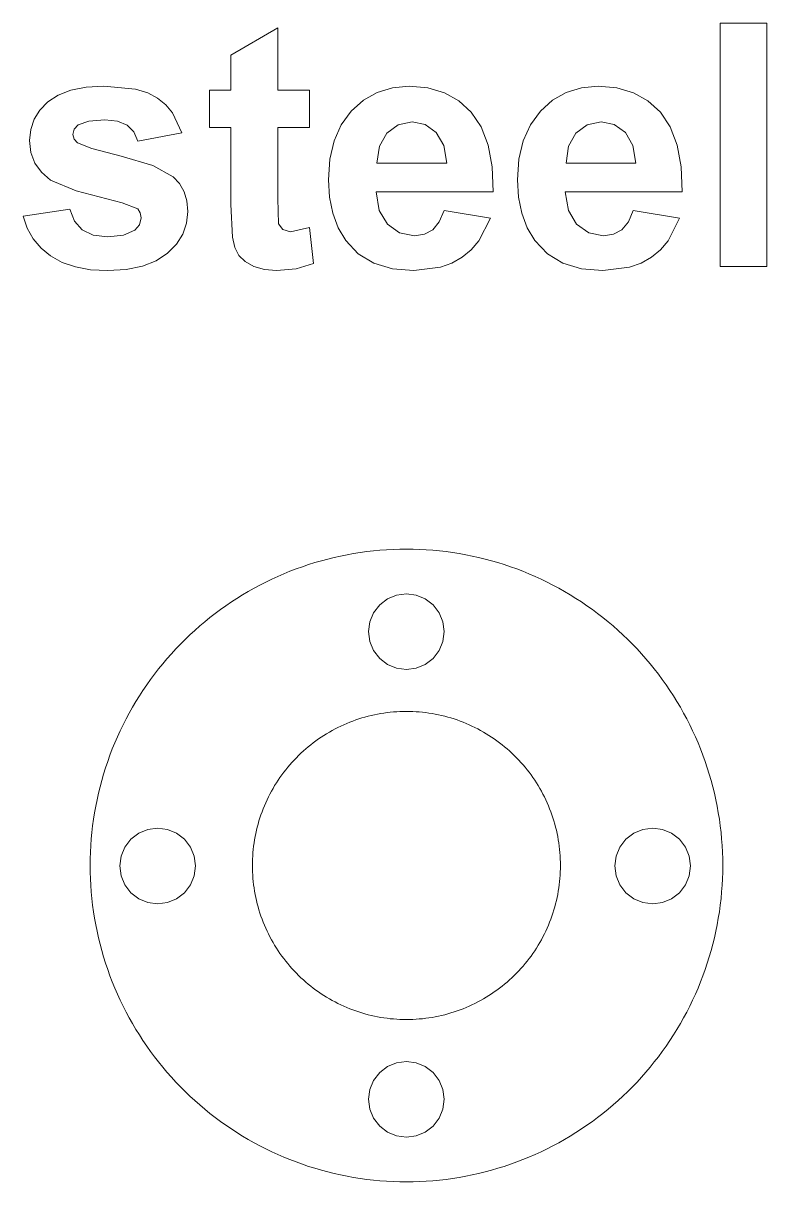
# Model space of a CAD drawing. Header units: millimetres. Extents: x 5 to 3562, y -58 to 420.
# Drawn here: x 2734.4 to 2788.5, y 164.7 to 249 of the extents above; entities that cross this region are included whole.
import ezdxf

# ---------------------------------------------------------------- set-up
doc = ezdxf.new("R2010")
doc.units = ezdxf.units.MM
doc.layers.add('2.5mm mild steel', color=7, linetype='BYLAYER', lineweight=5, true_color=0xffffff)
doc.layers.add('Layer0', color=7, linetype='BYLAYER', lineweight=5, true_color=0xffffff)

msp = doc.modelspace()

# ---------------------------------------------------------------- linework, layer by layer
at = {"layer": '2.5mm mild steel'}
for p, q in [((2749.499, 246.634), (2752.903, 248.614)), ((2752.903, 248.614), (2752.903, 244.087)), ((2785.076, 231.266), (2785.076, 248.964)), ((2785.076, 248.964), (2788.469, 248.964)), ((2788.469, 248.964), (2788.469, 231.266)), ((2749.499, 244.087), (2749.499, 246.634)), ((2737.861, 244.093), (2738.972, 244.305)), ((2738.972, 244.305), (2740.264, 244.376)), ((2740.264, 244.376), (2742.557, 244.162)), ((2761.246, 244.263), (2762.465, 244.376)), ((2762.465, 244.376), (2763.82, 244.258)), ((2774.997, 244.263), (2776.215, 244.376)), ((2776.215, 244.376), (2777.57, 244.258)), ((2736.183, 243.241), (2736.932, 243.738)), ((2736.932, 243.738), (2737.861, 244.093)), ((2742.557, 244.162), (2743.451, 243.894)), ((2743.451, 243.894), (2744.175, 243.519)), ((2744.175, 243.519), (2744.765, 243.039)), ((2747.942, 241.382), (2747.942, 244.087)), ((2747.942, 244.087), (2749.499, 244.087)), ((2752.903, 244.087), (2755.221, 244.087)), ((2755.221, 244.087), (2755.221, 241.382)), ((2759.14, 243.361), (2760.138, 243.925)), ((2760.138, 243.925), (2761.246, 244.263)), ((2763.82, 244.258), (2765.024, 243.904)), ((2765.024, 243.904), (2766.077, 243.314)), ((2772.89, 243.361), (2773.888, 243.925)), ((2773.888, 243.925), (2774.997, 244.263)), ((2777.57, 244.258), (2778.775, 243.904)), ((2778.775, 243.904), (2779.828, 243.314)), ((2735.196, 241.974), (2735.607, 242.641)), ((2735.607, 242.641), (2736.183, 243.241)), ((2744.765, 243.039), (2745.256, 242.457)), ((2758.252, 242.571), (2759.14, 243.361)), ((2766.077, 243.314), (2766.98, 242.487)), ((2772.002, 242.571), (2772.89, 243.361)), ((2779.828, 243.314), (2780.73, 242.487)), ((2734.949, 241.24), (2735.196, 241.974)), ((2739.174, 241.844), (2738.404, 241.563)), ((2740.324, 241.938), (2739.174, 241.844)), ((2741.264, 241.838), (2740.324, 241.938)), ((2741.96, 241.539), (2741.264, 241.838)), ((2745.256, 242.457), (2745.938, 240.984)), ((2757.523, 241.583), (2758.252, 242.571)), ((2762.67, 241.781), (2761.656, 241.578)), ((2763.63, 241.589), (2762.67, 241.781)), ((2766.98, 242.487), (2767.699, 241.417)), ((2771.273, 241.583), (2772.002, 242.571)), ((2776.421, 241.781), (2775.406, 241.578)), ((2777.38, 241.589), (2776.421, 241.781)), ((2780.73, 242.487), (2781.449, 241.417)), ((2734.867, 240.441), (2734.949, 241.24)), ((2738.115, 241.259), (2738.018, 240.875)), ((2738.404, 241.563), (2738.115, 241.259)), ((2742.441, 241.053), (2741.96, 241.539)), ((2742.738, 240.392), (2742.441, 241.053)), ((2745.938, 240.984), (2742.738, 240.392)), ((2749.499, 241.382), (2747.942, 241.382)), ((2749.499, 235.793), (2749.499, 241.382)), ((2755.221, 241.382), (2752.903, 241.382)), ((2752.903, 241.382), (2752.903, 236.215)), ((2757.002, 240.421), (2757.523, 241.583)), ((2760.835, 240.972), (2760.295, 240.018)), ((2761.656, 241.578), (2760.835, 240.972)), ((2764.433, 241.014), (2763.63, 241.589)), ((2764.985, 240.071), (2764.433, 241.014)), ((2767.699, 241.417), (2768.202, 240.095)), ((2770.753, 240.421), (2771.273, 241.583)), ((2774.586, 240.972), (2774.045, 240.018)), ((2775.406, 241.578), (2774.586, 240.972)), ((2778.183, 241.014), (2777.38, 241.589)), ((2778.735, 240.071), (2778.183, 241.014)), ((2781.449, 241.417), (2781.953, 240.095)), ((2734.962, 239.568), (2734.867, 240.441)), ((2738.018, 240.875), (2738.103, 240.54)), ((2738.103, 240.54), (2738.356, 240.26)), ((2738.356, 240.26), (2739.378, 239.852)), ((2756.69, 239.087), (2757.002, 240.421)), ((2765.193, 238.775), (2764.985, 240.071)), ((2768.202, 240.095), (2768.49, 238.522)), ((2770.44, 239.087), (2770.753, 240.421)), ((2778.944, 238.775), (2778.735, 240.071)), ((2781.953, 240.095), (2782.24, 238.522)), ((2735.247, 238.796), (2734.962, 239.568)), ((2739.378, 239.852), (2741.525, 239.306)), ((2741.525, 239.306), (2743.826, 238.621)), ((2760.295, 240.018), (2760.123, 238.775)), ((2774.045, 240.018), (2773.873, 238.775)), ((2735.723, 238.125), (2735.247, 238.796)), ((2743.826, 238.621), (2745.31, 237.797)), ((2756.586, 237.579), (2756.69, 239.087)), ((2760.123, 238.775), (2765.193, 238.775)), ((2768.49, 238.522), (2768.561, 236.698)), ((2770.336, 237.579), (2770.44, 239.087)), ((2773.873, 238.775), (2778.944, 238.775)), ((2782.24, 238.522), (2782.312, 236.698)), ((2736.388, 237.555), (2735.723, 238.125)), ((2738.238, 236.768), (2736.388, 237.555)), ((2745.31, 237.797), (2745.775, 237.3)), ((2756.665, 236.303), (2756.586, 237.579)), ((2770.415, 236.303), (2770.336, 237.579)), ((2741.592, 235.901), (2738.238, 236.768)), ((2745.775, 237.3), (2746.107, 236.713)), ((2746.107, 236.713), (2746.306, 236.038)), ((2742.726, 235.455), (2741.592, 235.901)), ((2746.306, 236.038), (2746.372, 235.274)), ((2752.903, 236.215), (2752.97, 234.386)), ((2756.902, 235.141), (2756.665, 236.303)), ((2768.561, 236.698), (2760.062, 236.698)), ((2760.062, 236.698), (2760.286, 235.357)), ((2770.653, 235.141), (2770.415, 236.303)), ((2782.312, 236.698), (2773.813, 236.698)), ((2773.813, 236.698), (2774.036, 235.357)), ((2734.396, 234.924), (2737.801, 235.443)), ((2737.801, 235.443), (2738.13, 234.572)), ((2742.907, 235.168), (2742.726, 235.455)), ((2742.968, 234.815), (2742.907, 235.168)), ((2746.372, 235.274), (2746.28, 234.423)), ((2749.608, 233.402), (2749.499, 235.793)), ((2757.299, 234.094), (2756.902, 235.141)), ((2760.286, 235.357), (2760.883, 234.35)), ((2764.656, 234.513), (2765, 235.346)), ((2765, 235.346), (2768.38, 234.779)), ((2771.049, 234.094), (2770.653, 235.141)), ((2774.036, 235.357), (2774.634, 234.35)), ((2778.406, 234.513), (2778.751, 235.346)), ((2778.751, 235.346), (2782.131, 234.779)), ((2734.698, 234.06), (2734.396, 234.924)), ((2738.13, 234.572), (2738.682, 233.94)), ((2742.521, 233.909), (2742.856, 234.305)), ((2742.856, 234.305), (2742.968, 234.815)), ((2746.28, 234.423), (2746.004, 233.635)), ((2752.97, 234.386), (2753.272, 233.958)), ((2760.883, 234.35), (2761.765, 233.721)), ((2764.179, 233.946), (2764.656, 234.513)), ((2768.38, 234.779), (2767.54, 233.141)), ((2774.634, 234.35), (2775.515, 233.721)), ((2777.93, 233.946), (2778.406, 234.513)), ((2782.131, 234.779), (2781.29, 233.141)), ((2735.131, 233.291), (2734.698, 234.06)), ((2738.682, 233.94), (2739.479, 233.555)), ((2739.479, 233.555), (2740.541, 233.427)), ((2740.541, 233.427), (2741.694, 233.547)), ((2741.694, 233.547), (2742.521, 233.909)), ((2746.004, 233.635), (2745.544, 232.908)), ((2749.793, 232.655), (2749.608, 233.402)), ((2753.272, 233.958), (2753.845, 233.789)), ((2753.845, 233.789), (2755.209, 234.115)), ((2755.209, 234.115), (2755.499, 231.483)), ((2757.853, 233.161), (2757.299, 234.094)), ((2761.765, 233.721), (2762.839, 233.511)), ((2762.839, 233.511), (2763.572, 233.62)), ((2763.572, 233.62), (2764.179, 233.946)), ((2771.604, 233.161), (2771.049, 234.094)), ((2775.515, 233.721), (2776.59, 233.511)), ((2776.59, 233.511), (2777.323, 233.62)), ((2777.323, 233.62), (2777.93, 233.946)), ((2735.697, 232.617), (2735.131, 233.291)), ((2736.394, 232.038), (2735.697, 232.617)), ((2745.544, 232.908), (2744.899, 232.243)), ((2750.085, 232.08), (2749.793, 232.655)), ((2758.765, 232.205), (2757.853, 233.161)), ((2766.978, 232.489), (2766.322, 231.948)), ((2767.54, 233.141), (2766.978, 232.489)), ((2772.515, 232.205), (2771.604, 233.161)), ((2780.728, 232.489), (2780.072, 231.948)), ((2781.29, 233.141), (2780.728, 232.489)), ((2737.226, 231.573), (2736.394, 232.038)), ((2744.075, 231.689), (2743.073, 231.293)), ((2744.899, 232.243), (2744.075, 231.689)), ((2750.527, 231.637), (2750.085, 232.08)), ((2759.893, 231.522), (2758.765, 232.205)), ((2766.322, 231.948), (2765.575, 231.523)), ((2773.644, 231.522), (2772.515, 232.205)), ((2780.072, 231.948), (2779.325, 231.523)), ((2738.195, 231.241), (2737.226, 231.573)), ((2739.3, 231.042), (2738.195, 231.241)), ((2740.541, 230.976), (2739.3, 231.042)), ((2741.896, 231.055), (2740.541, 230.976)), ((2743.073, 231.293), (2741.896, 231.055)), ((2751.165, 231.284), (2750.527, 231.637)), ((2751.947, 231.053), (2751.165, 231.284)), ((2752.819, 230.976), (2751.947, 231.053)), ((2754.237, 231.103), (2752.819, 230.976)), ((2755.499, 231.483), (2754.237, 231.103)), ((2761.239, 231.112), (2759.893, 231.522)), ((2762.803, 230.976), (2761.239, 231.112)), ((2764.739, 231.219), (2762.803, 230.976)), ((2765.575, 231.523), (2764.739, 231.219)), ((2774.99, 231.112), (2773.644, 231.522)), ((2776.553, 230.976), (2774.99, 231.112)), ((2778.489, 231.219), (2776.553, 230.976)), ((2779.325, 231.523), (2778.489, 231.219)), ((2788.469, 231.266), (2785.076, 231.266))]:
    msp.add_line(p, q, dxfattribs=at)
at = {"layer": 'Layer0'}
for p, q in [((2759.858, 210.603), (2759.38, 210.548)), ((2760.338, 210.648), (2759.858, 210.603)), ((2760.818, 210.684), (2760.338, 210.648)), ((2761.299, 210.709), (2760.818, 210.684)), ((2761.781, 210.724), (2761.299, 210.709)), ((2762.263, 210.729), (2761.781, 210.724)), ((2762.744, 210.724), (2762.263, 210.729)), ((2763.226, 210.709), (2762.744, 210.724)), ((2763.707, 210.684), (2763.226, 210.709)), ((2764.187, 210.648), (2763.707, 210.684)), ((2764.667, 210.603), (2764.187, 210.648)), ((2765.145, 210.548), (2764.667, 210.603)), ((2755.615, 209.747), (2755.155, 209.603)), ((2756.077, 209.882), (2755.615, 209.747)), ((2756.543, 210.007), (2756.077, 209.882)), ((2757.01, 210.121), (2756.543, 210.007)), ((2757.481, 210.226), (2757.01, 210.121)), ((2757.953, 210.322), (2757.481, 210.226)), ((2758.427, 210.407), (2757.953, 210.322)), ((2758.903, 210.482), (2758.427, 210.407)), ((2759.38, 210.548), (2758.903, 210.482)), ((2765.622, 210.482), (2765.145, 210.548)), ((2766.098, 210.407), (2765.622, 210.482)), ((2766.572, 210.322), (2766.098, 210.407)), ((2767.045, 210.226), (2766.572, 210.322)), ((2767.515, 210.121), (2767.045, 210.226)), ((2767.982, 210.007), (2767.515, 210.121)), ((2768.448, 209.882), (2767.982, 210.007)), ((2768.91, 209.747), (2768.448, 209.882)), ((2769.37, 209.603), (2768.91, 209.747)), ((2753.35, 208.932), (2752.908, 208.741)), ((2753.796, 209.114), (2753.35, 208.932)), ((2754.245, 209.287), (2753.796, 209.114)), ((2754.699, 209.45), (2754.245, 209.287)), ((2755.155, 209.603), (2754.699, 209.45)), ((2769.827, 209.45), (2769.37, 209.603)), ((2770.28, 209.287), (2769.827, 209.45)), ((2770.729, 209.114), (2770.28, 209.287)), ((2771.175, 208.932), (2770.729, 209.114)), ((2771.618, 208.741), (2771.175, 208.932)), ((2751.607, 208.112), (2751.182, 207.884)), ((2752.036, 208.33), (2751.607, 208.112)), ((2752.47, 208.54), (2752.036, 208.33)), ((2752.908, 208.741), (2752.47, 208.54)), ((2772.055, 208.54), (2771.618, 208.741)), ((2772.489, 208.33), (2772.055, 208.54)), ((2772.918, 208.112), (2772.489, 208.33)), ((2773.343, 207.884), (2772.918, 208.112)), ((2750.348, 207.402), (2749.939, 207.149)), ((2750.763, 207.648), (2750.348, 207.402)), ((2751.182, 207.884), (2750.763, 207.648)), ((2761.551, 207.385), (2760.888, 207.111)), ((2762.263, 207.479), (2761.551, 207.385)), ((2762.974, 207.385), (2762.263, 207.479)), ((2763.638, 207.111), (2762.974, 207.385)), ((2773.763, 207.648), (2773.343, 207.884)), ((2774.177, 207.402), (2773.763, 207.648)), ((2774.587, 207.149), (2774.177, 207.402)), ((2749.136, 206.616), (2748.744, 206.336)), ((2749.535, 206.886), (2749.136, 206.616)), ((2749.939, 207.149), (2749.535, 206.886)), ((2760.318, 206.674), (2759.881, 206.104)), ((2760.888, 207.111), (2760.318, 206.674)), ((2764.207, 206.674), (2763.638, 207.111)), ((2764.644, 206.104), (2764.207, 206.674)), ((2774.991, 206.886), (2774.587, 207.149)), ((2775.389, 206.616), (2774.991, 206.886)), ((2775.782, 206.336), (2775.389, 206.616)), ((2747.976, 205.754), (2747.602, 205.451)), ((2748.357, 206.049), (2747.976, 205.754)), ((2748.744, 206.336), (2748.357, 206.049)), ((2759.881, 206.104), (2759.606, 205.441)), ((2764.919, 205.441), (2764.644, 206.104)), ((2776.168, 206.049), (2775.782, 206.336)), ((2776.549, 205.754), (2776.168, 206.049)), ((2776.923, 205.451), (2776.549, 205.754)), ((2746.873, 204.821), (2746.518, 204.495)), ((2747.234, 205.14), (2746.873, 204.821)), ((2747.602, 205.451), (2747.234, 205.14)), ((2759.606, 205.441), (2759.513, 204.729)), ((2759.513, 204.729), (2759.606, 204.017)), ((2765.013, 204.729), (2764.919, 205.441)), ((2764.919, 204.017), (2765.013, 204.729)), ((2777.291, 205.14), (2776.923, 205.451)), ((2777.653, 204.821), (2777.291, 205.14)), ((2778.007, 204.495), (2777.653, 204.821)), ((2746.17, 204.162), (2745.83, 203.821)), ((2746.518, 204.495), (2746.17, 204.162)), ((2759.606, 204.017), (2759.881, 203.354)), ((2764.644, 203.354), (2764.919, 204.017)), ((2778.355, 204.162), (2778.007, 204.495)), ((2778.695, 203.821), (2778.355, 204.162)), ((2745.17, 203.119), (2744.852, 202.758)), ((2745.496, 203.474), (2745.17, 203.119)), ((2745.83, 203.821), (2745.496, 203.474)), ((2759.881, 203.354), (2760.318, 202.785)), ((2764.207, 202.785), (2764.644, 203.354)), ((2779.029, 203.474), (2778.695, 203.821)), ((2779.355, 203.119), (2779.029, 203.474)), ((2779.673, 202.758), (2779.355, 203.119)), ((2744.541, 202.39), (2744.238, 202.015)), ((2744.852, 202.758), (2744.541, 202.39)), ((2760.318, 202.785), (2760.888, 202.348)), ((2760.888, 202.348), (2761.551, 202.073)), ((2762.974, 202.073), (2763.638, 202.348)), ((2763.638, 202.348), (2764.207, 202.785)), ((2779.984, 202.39), (2779.673, 202.758)), ((2780.288, 202.015), (2779.984, 202.39)), ((2743.942, 201.635), (2743.655, 201.248)), ((2744.238, 202.015), (2743.942, 201.635)), ((2761.551, 202.073), (2762.263, 201.979)), ((2762.263, 201.979), (2762.974, 202.073)), ((2780.583, 201.635), (2780.288, 202.015)), ((2780.87, 201.248), (2780.583, 201.635)), ((2743.376, 200.856), (2743.105, 200.457)), ((2743.655, 201.248), (2743.376, 200.856)), ((2781.149, 200.856), (2780.87, 201.248)), ((2781.42, 200.457), (2781.149, 200.856)), ((2742.589, 199.644), (2742.344, 199.229)), ((2742.843, 200.053), (2742.589, 199.644)), ((2743.105, 200.457), (2742.843, 200.053)), ((2781.682, 200.053), (2781.42, 200.457)), ((2781.936, 199.644), (2781.682, 200.053)), ((2782.181, 199.229), (2781.936, 199.644)), ((2742.108, 198.809), (2741.88, 198.385)), ((2742.344, 199.229), (2742.108, 198.809)), ((2760.626, 198.809), (2760.395, 198.772)), ((2760.859, 198.841), (2760.626, 198.809)), ((2761.092, 198.868), (2760.859, 198.841)), ((2761.325, 198.89), (2761.092, 198.868)), ((2761.559, 198.907), (2761.325, 198.89)), ((2761.794, 198.919), (2761.559, 198.907)), ((2762.028, 198.927), (2761.794, 198.919)), ((2762.263, 198.929), (2762.028, 198.927)), ((2762.497, 198.927), (2762.263, 198.929)), ((2762.732, 198.919), (2762.497, 198.927)), ((2762.966, 198.907), (2762.732, 198.919)), ((2763.2, 198.89), (2762.966, 198.907)), ((2763.433, 198.868), (2763.2, 198.89)), ((2763.666, 198.841), (2763.433, 198.868)), ((2763.899, 198.809), (2763.666, 198.841)), ((2764.13, 198.772), (2763.899, 198.809)), ((2782.418, 198.809), (2782.181, 199.229)), ((2782.645, 198.385), (2782.418, 198.809)), ((2741.661, 197.956), (2741.452, 197.522)), ((2741.88, 198.385), (2741.661, 197.956)), ((2757.707, 197.961), (2757.494, 197.863)), ((2757.922, 198.054), (2757.707, 197.961)), ((2758.14, 198.143), (2757.922, 198.054)), ((2758.359, 198.227), (2758.14, 198.143)), ((2758.579, 198.306), (2758.359, 198.227)), ((2758.802, 198.381), (2758.579, 198.306)), ((2759.025, 198.451), (2758.802, 198.381)), ((2759.251, 198.517), (2759.025, 198.451)), ((2759.477, 198.577), (2759.251, 198.517)), ((2759.705, 198.633), (2759.477, 198.577)), ((2759.934, 198.684), (2759.705, 198.633)), ((2760.164, 198.731), (2759.934, 198.684)), ((2760.395, 198.772), (2760.164, 198.731)), ((2764.361, 198.731), (2764.13, 198.772)), ((2764.591, 198.684), (2764.361, 198.731)), ((2764.82, 198.633), (2764.591, 198.684)), ((2765.048, 198.577), (2764.82, 198.633)), ((2765.274, 198.517), (2765.048, 198.577)), ((2765.5, 198.451), (2765.274, 198.517)), ((2765.724, 198.381), (2765.5, 198.451)), ((2765.946, 198.306), (2765.724, 198.381)), ((2766.167, 198.227), (2765.946, 198.306)), ((2766.386, 198.143), (2766.167, 198.227)), ((2766.603, 198.054), (2766.386, 198.143)), ((2766.818, 197.961), (2766.603, 198.054)), ((2767.031, 197.863), (2766.818, 197.961)), ((2782.864, 197.956), (2782.645, 198.385)), ((2783.074, 197.522), (2782.864, 197.956)), ((2741.452, 197.522), (2741.251, 197.084)), ((2756.261, 197.186), (2756.065, 197.058)), ((2756.461, 197.309), (2756.261, 197.186)), ((2756.663, 197.429), (2756.461, 197.309)), ((2756.867, 197.544), (2756.663, 197.429)), ((2757.074, 197.655), (2756.867, 197.544)), ((2757.283, 197.761), (2757.074, 197.655)), ((2757.494, 197.863), (2757.283, 197.761)), ((2767.242, 197.761), (2767.031, 197.863)), ((2767.451, 197.655), (2767.242, 197.761)), ((2767.658, 197.544), (2767.451, 197.655)), ((2767.863, 197.429), (2767.658, 197.544)), ((2768.064, 197.309), (2767.863, 197.429)), ((2768.264, 197.186), (2768.064, 197.309)), ((2768.461, 197.058), (2768.264, 197.186)), ((2783.274, 197.084), (2783.074, 197.522)), ((2741.06, 196.642), (2740.878, 196.196)), ((2741.251, 197.084), (2741.06, 196.642)), ((2755.123, 196.359), (2754.944, 196.207)), ((2755.306, 196.506), (2755.123, 196.359)), ((2755.491, 196.65), (2755.306, 196.506)), ((2755.679, 196.79), (2755.491, 196.65)), ((2755.871, 196.926), (2755.679, 196.79)), ((2756.065, 197.058), (2755.871, 196.926)), ((2768.655, 196.926), (2768.461, 197.058)), ((2768.846, 196.79), (2768.655, 196.926)), ((2769.034, 196.65), (2768.846, 196.79)), ((2769.219, 196.506), (2769.034, 196.65)), ((2769.402, 196.359), (2769.219, 196.506)), ((2769.581, 196.207), (2769.402, 196.359)), ((2783.465, 196.642), (2783.274, 197.084)), ((2783.647, 196.196), (2783.465, 196.642)), ((2740.705, 195.746), (2740.542, 195.293)), ((2740.878, 196.196), (2740.705, 195.746)), ((2754.26, 195.565), (2754.098, 195.396)), ((2754.426, 195.731), (2754.26, 195.565)), ((2754.596, 195.894), (2754.426, 195.731)), ((2754.768, 196.052), (2754.596, 195.894)), ((2754.944, 196.207), (2754.768, 196.052)), ((2769.757, 196.052), (2769.581, 196.207)), ((2769.929, 195.894), (2769.757, 196.052)), ((2770.099, 195.731), (2769.929, 195.894)), ((2770.265, 195.565), (2770.099, 195.731)), ((2770.427, 195.396), (2770.265, 195.565)), ((2783.82, 195.746), (2783.647, 196.196)), ((2783.983, 195.293), (2783.82, 195.746)), ((2740.388, 194.836), (2740.244, 194.377)), ((2740.542, 195.293), (2740.388, 194.836)), ((2753.485, 194.686), (2753.341, 194.501)), ((2753.633, 194.868), (2753.485, 194.686)), ((2753.784, 195.047), (2753.633, 194.868)), ((2753.939, 195.223), (2753.784, 195.047)), ((2754.098, 195.396), (2753.939, 195.223)), ((2770.586, 195.223), (2770.427, 195.396)), ((2770.741, 195.047), (2770.586, 195.223)), ((2770.892, 194.868), (2770.741, 195.047)), ((2771.04, 194.686), (2770.892, 194.868)), ((2771.184, 194.501), (2771.04, 194.686)), ((2784.137, 194.836), (2783.983, 195.293)), ((2784.281, 194.377), (2784.137, 194.836)), ((2740.11, 193.914), (2739.985, 193.449)), ((2740.244, 194.377), (2740.11, 193.914)), ((2752.934, 193.927), (2752.806, 193.73)), ((2753.066, 194.121), (2752.934, 193.927)), ((2753.202, 194.312), (2753.066, 194.121)), ((2753.341, 194.501), (2753.202, 194.312)), ((2771.324, 194.312), (2771.184, 194.501)), ((2771.459, 194.121), (2771.324, 194.312)), ((2771.591, 193.927), (2771.459, 194.121)), ((2771.719, 193.73), (2771.591, 193.927)), ((2784.415, 193.914), (2784.281, 194.377)), ((2784.54, 193.449), (2784.415, 193.914)), ((2739.87, 192.981), (2739.765, 192.511)), ((2739.985, 193.449), (2739.87, 192.981)), ((2752.337, 192.918), (2752.231, 192.709)), ((2752.448, 193.125), (2752.337, 192.918)), ((2752.563, 193.329), (2752.448, 193.125)), ((2752.682, 193.531), (2752.563, 193.329)), ((2752.806, 193.73), (2752.682, 193.531)), ((2771.843, 193.531), (2771.719, 193.73)), ((2771.962, 193.329), (2771.843, 193.531)), ((2772.077, 193.125), (2771.962, 193.329)), ((2772.188, 192.918), (2772.077, 193.125)), ((2772.295, 192.709), (2772.188, 192.918)), ((2784.655, 192.981), (2784.54, 193.449)), ((2784.76, 192.511), (2784.655, 192.981)), ((2739.765, 192.511), (2739.67, 192.039)), ((2751.938, 192.069), (2751.849, 191.852)), ((2752.031, 192.285), (2751.938, 192.069)), ((2752.129, 192.498), (2752.031, 192.285)), ((2752.231, 192.709), (2752.129, 192.498)), ((2772.397, 192.498), (2772.295, 192.709)), ((2772.494, 192.285), (2772.397, 192.498)), ((2772.587, 192.069), (2772.494, 192.285)), ((2772.676, 191.852), (2772.587, 192.069)), ((2784.855, 192.039), (2784.76, 192.511)), ((2739.585, 191.565), (2739.509, 191.089)), ((2739.67, 192.039), (2739.585, 191.565)), ((2751.686, 191.412), (2751.611, 191.19)), ((2751.765, 191.633), (2751.686, 191.412)), ((2751.849, 191.852), (2751.765, 191.633)), ((2772.76, 191.633), (2772.676, 191.852)), ((2772.84, 191.412), (2772.76, 191.633)), ((2772.914, 191.19), (2772.84, 191.412)), ((2784.94, 191.565), (2784.855, 192.039)), ((2785.016, 191.089), (2784.94, 191.565)), ((2739.444, 190.612), (2739.389, 190.133)), ((2739.509, 191.089), (2739.444, 190.612)), ((2744.172, 190.445), (2743.461, 190.352)), ((2744.884, 190.352), (2744.172, 190.445)), ((2751.414, 190.514), (2751.358, 190.287)), ((2751.475, 190.741), (2751.414, 190.514)), ((2751.541, 190.966), (2751.475, 190.741)), ((2751.611, 191.19), (2751.541, 190.966)), ((2772.985, 190.966), (2772.914, 191.19)), ((2773.05, 190.741), (2772.985, 190.966)), ((2773.111, 190.514), (2773.05, 190.741)), ((2773.167, 190.287), (2773.111, 190.514)), ((2780.172, 190.445), (2779.461, 190.352)), ((2780.884, 190.352), (2780.172, 190.445)), ((2785.081, 190.612), (2785.016, 191.089)), ((2785.137, 190.133), (2785.081, 190.612)), ((2739.343, 189.654), (2739.308, 189.173)), ((2739.389, 190.133), (2739.343, 189.654)), ((2742.228, 189.64), (2741.791, 189.07)), ((2742.797, 190.077), (2742.228, 189.64)), ((2743.461, 190.352), (2742.797, 190.077)), ((2745.547, 190.077), (2744.884, 190.352)), ((2746.117, 189.64), (2745.547, 190.077)), ((2746.554, 189.07), (2746.117, 189.64)), ((2751.219, 189.597), (2751.183, 189.365)), ((2751.261, 189.828), (2751.219, 189.597)), ((2751.307, 190.058), (2751.261, 189.828)), ((2751.358, 190.287), (2751.307, 190.058)), ((2773.218, 190.058), (2773.167, 190.287)), ((2773.264, 189.828), (2773.218, 190.058)), ((2773.306, 189.597), (2773.264, 189.828)), ((2773.342, 189.365), (2773.306, 189.597)), ((2778.228, 189.64), (2777.791, 189.07)), ((2778.797, 190.077), (2778.228, 189.64)), ((2779.461, 190.352), (2778.797, 190.077)), ((2781.547, 190.077), (2780.884, 190.352)), ((2782.117, 189.64), (2781.547, 190.077)), ((2782.554, 189.07), (2782.117, 189.64)), ((2785.182, 189.654), (2785.137, 190.133)), ((2785.217, 189.173), (2785.182, 189.654)), ((2739.283, 188.692), (2739.268, 188.211)), ((2739.308, 189.173), (2739.283, 188.692)), ((2741.791, 189.07), (2741.516, 188.407)), ((2746.829, 188.407), (2746.554, 189.07)), ((2751.124, 188.9), (2751.102, 188.666)), ((2751.151, 189.133), (2751.124, 188.9)), ((2751.183, 189.365), (2751.151, 189.133)), ((2773.374, 189.133), (2773.342, 189.365)), ((2773.401, 188.9), (2773.374, 189.133)), ((2773.423, 188.666), (2773.401, 188.9)), ((2777.791, 189.07), (2777.516, 188.407)), ((2782.829, 188.407), (2782.554, 189.07)), ((2785.242, 188.692), (2785.217, 189.173)), ((2785.258, 188.211), (2785.242, 188.692)), ((2739.268, 188.211), (2739.263, 187.729)), ((2741.516, 188.407), (2741.422, 187.695)), ((2746.922, 187.695), (2746.829, 188.407)), ((2751.065, 187.964), (2751.063, 187.729)), ((2751.072, 188.198), (2751.065, 187.964)), ((2751.085, 188.432), (2751.072, 188.198)), ((2751.102, 188.666), (2751.085, 188.432)), ((2773.44, 188.432), (2773.423, 188.666)), ((2773.453, 188.198), (2773.44, 188.432)), ((2773.46, 187.964), (2773.453, 188.198)), ((2773.463, 187.729), (2773.46, 187.964)), ((2777.516, 188.407), (2777.422, 187.695)), ((2782.922, 187.695), (2782.829, 188.407)), ((2785.263, 187.729), (2785.258, 188.211)), ((2739.263, 187.729), (2739.268, 187.247)), ((2739.268, 187.247), (2739.283, 186.766)), ((2741.422, 187.695), (2741.516, 186.984)), ((2746.829, 186.984), (2746.922, 187.695)), ((2751.063, 187.729), (2751.065, 187.495)), ((2751.065, 187.495), (2751.072, 187.26)), ((2751.072, 187.26), (2751.085, 187.026)), ((2751.085, 187.026), (2751.102, 186.792)), ((2773.423, 186.792), (2773.44, 187.026)), ((2773.44, 187.026), (2773.453, 187.26)), ((2773.453, 187.26), (2773.46, 187.495)), ((2773.46, 187.495), (2773.463, 187.729)), ((2777.422, 187.695), (2777.516, 186.984)), ((2782.829, 186.984), (2782.922, 187.695)), ((2785.242, 186.766), (2785.258, 187.247)), ((2785.258, 187.247), (2785.263, 187.729)), ((2739.283, 186.766), (2739.308, 186.285)), ((2739.308, 186.285), (2739.343, 185.805)), ((2741.516, 186.984), (2741.791, 186.32)), ((2741.791, 186.32), (2742.228, 185.751)), ((2746.117, 185.751), (2746.554, 186.32)), ((2746.554, 186.32), (2746.829, 186.984)), ((2751.102, 186.792), (2751.124, 186.558)), ((2751.124, 186.558), (2751.151, 186.325)), ((2751.151, 186.325), (2751.183, 186.093)), ((2773.342, 186.093), (2773.374, 186.325)), ((2773.374, 186.325), (2773.401, 186.558)), ((2773.401, 186.558), (2773.423, 186.792)), ((2777.516, 186.984), (2777.791, 186.32)), ((2777.791, 186.32), (2778.228, 185.751)), ((2782.117, 185.751), (2782.554, 186.32)), ((2782.554, 186.32), (2782.829, 186.984)), ((2785.182, 185.805), (2785.217, 186.285)), ((2785.217, 186.285), (2785.242, 186.766)), ((2739.343, 185.805), (2739.389, 185.325)), ((2739.389, 185.325), (2739.444, 184.846)), ((2742.228, 185.751), (2742.797, 185.314)), ((2745.547, 185.314), (2746.117, 185.751)), ((2751.183, 186.093), (2751.219, 185.861)), ((2751.219, 185.861), (2751.261, 185.63)), ((2751.261, 185.63), (2751.307, 185.4)), ((2751.307, 185.4), (2751.358, 185.172)), ((2773.167, 185.172), (2773.218, 185.4)), ((2773.218, 185.4), (2773.264, 185.63)), ((2773.264, 185.63), (2773.306, 185.861)), ((2773.306, 185.861), (2773.342, 186.093)), ((2778.228, 185.751), (2778.797, 185.314)), ((2781.547, 185.314), (2782.117, 185.751)), ((2785.081, 184.846), (2785.137, 185.325)), ((2785.137, 185.325), (2785.182, 185.805)), ((2739.444, 184.846), (2739.509, 184.369)), ((2742.797, 185.314), (2743.461, 185.039)), ((2743.461, 185.039), (2744.172, 184.945)), ((2744.172, 184.945), (2744.884, 185.039)), ((2744.884, 185.039), (2745.547, 185.314)), ((2751.358, 185.172), (2751.414, 184.944)), ((2751.414, 184.944), (2751.475, 184.717)), ((2751.475, 184.717), (2751.541, 184.492)), ((2751.541, 184.492), (2751.611, 184.268)), ((2772.914, 184.268), (2772.985, 184.492)), ((2772.985, 184.492), (2773.05, 184.717)), ((2773.05, 184.717), (2773.111, 184.944)), ((2773.111, 184.944), (2773.167, 185.172)), ((2778.797, 185.314), (2779.461, 185.039)), ((2779.461, 185.039), (2780.172, 184.945)), ((2780.172, 184.945), (2780.884, 185.039)), ((2780.884, 185.039), (2781.547, 185.314)), ((2785.016, 184.369), (2785.081, 184.846)), ((2739.509, 184.369), (2739.585, 183.893)), ((2739.585, 183.893), (2739.67, 183.419)), ((2751.611, 184.268), (2751.686, 184.046)), ((2751.686, 184.046), (2751.765, 183.825)), ((2751.765, 183.825), (2751.849, 183.606)), ((2772.676, 183.606), (2772.76, 183.825)), ((2772.76, 183.825), (2772.84, 184.046)), ((2772.84, 184.046), (2772.914, 184.268)), ((2784.855, 183.419), (2784.94, 183.893)), ((2784.94, 183.893), (2785.016, 184.369)), ((2739.67, 183.419), (2739.765, 182.947)), ((2739.765, 182.947), (2739.87, 182.477)), ((2751.849, 183.606), (2751.938, 183.389)), ((2751.938, 183.389), (2752.031, 183.174)), ((2752.031, 183.174), (2752.129, 182.96)), ((2752.129, 182.96), (2752.231, 182.749)), ((2772.295, 182.749), (2772.397, 182.96)), ((2772.397, 182.96), (2772.494, 183.174)), ((2772.494, 183.174), (2772.587, 183.389)), ((2772.587, 183.389), (2772.676, 183.606)), ((2784.655, 182.477), (2784.76, 182.947)), ((2784.76, 182.947), (2784.855, 183.419)), ((2739.87, 182.477), (2739.985, 182.009)), ((2739.985, 182.009), (2740.11, 181.544)), ((2752.231, 182.749), (2752.337, 182.54)), ((2752.337, 182.54), (2752.448, 182.333)), ((2752.448, 182.333), (2752.563, 182.129)), ((2752.563, 182.129), (2752.682, 181.927)), ((2771.843, 181.927), (2771.962, 182.129)), ((2771.962, 182.129), (2772.077, 182.333)), ((2772.077, 182.333), (2772.188, 182.54)), ((2772.188, 182.54), (2772.295, 182.749)), ((2784.415, 181.544), (2784.54, 182.009)), ((2784.54, 182.009), (2784.655, 182.477)), ((2740.11, 181.544), (2740.244, 181.081)), ((2752.682, 181.927), (2752.806, 181.728)), ((2752.806, 181.728), (2752.934, 181.531)), ((2752.934, 181.531), (2753.066, 181.337)), ((2753.066, 181.337), (2753.202, 181.146)), ((2753.202, 181.146), (2753.341, 180.958)), ((2771.184, 180.958), (2771.324, 181.146)), ((2771.324, 181.146), (2771.459, 181.337)), ((2771.459, 181.337), (2771.591, 181.531)), ((2771.591, 181.531), (2771.719, 181.728)), ((2771.719, 181.728), (2771.843, 181.927)), ((2784.281, 181.081), (2784.415, 181.544)), ((2740.244, 181.081), (2740.388, 180.622)), ((2740.388, 180.622), (2740.542, 180.165)), ((2753.341, 180.958), (2753.485, 180.772)), ((2753.485, 180.772), (2753.633, 180.59)), ((2753.633, 180.59), (2753.784, 180.411)), ((2753.784, 180.411), (2753.939, 180.235)), ((2770.586, 180.235), (2770.741, 180.411)), ((2770.741, 180.411), (2770.892, 180.59)), ((2770.892, 180.59), (2771.04, 180.772)), ((2771.04, 180.772), (2771.184, 180.958)), ((2783.983, 180.165), (2784.137, 180.622)), ((2784.137, 180.622), (2784.281, 181.081)), ((2740.542, 180.165), (2740.705, 179.712)), ((2740.705, 179.712), (2740.878, 179.262)), ((2753.939, 180.235), (2754.098, 180.062)), ((2754.098, 180.062), (2754.26, 179.893)), ((2754.26, 179.893), (2754.426, 179.727)), ((2754.426, 179.727), (2754.596, 179.565)), ((2754.596, 179.565), (2754.768, 179.406)), ((2769.757, 179.406), (2769.929, 179.565)), ((2769.929, 179.565), (2770.099, 179.727)), ((2770.099, 179.727), (2770.265, 179.893)), ((2770.265, 179.893), (2770.427, 180.062)), ((2770.427, 180.062), (2770.586, 180.235)), ((2783.647, 179.262), (2783.82, 179.712)), ((2783.82, 179.712), (2783.983, 180.165)), ((2740.878, 179.262), (2741.06, 178.816)), ((2741.06, 178.816), (2741.251, 178.374)), ((2754.768, 179.406), (2754.944, 179.251)), ((2754.944, 179.251), (2755.123, 179.099)), ((2755.123, 179.099), (2755.306, 178.952)), ((2755.306, 178.952), (2755.491, 178.808)), ((2755.491, 178.808), (2755.679, 178.668)), ((2755.679, 178.668), (2755.871, 178.532)), ((2768.655, 178.532), (2768.846, 178.668)), ((2768.846, 178.668), (2769.034, 178.808)), ((2769.034, 178.808), (2769.219, 178.952)), ((2769.219, 178.952), (2769.402, 179.099)), ((2769.402, 179.099), (2769.581, 179.251)), ((2769.581, 179.251), (2769.757, 179.406)), ((2783.274, 178.374), (2783.465, 178.816)), ((2783.465, 178.816), (2783.647, 179.262)), ((2741.251, 178.374), (2741.452, 177.936)), ((2741.452, 177.936), (2741.661, 177.502)), ((2755.871, 178.532), (2756.065, 178.4)), ((2756.065, 178.4), (2756.261, 178.273)), ((2756.261, 178.273), (2756.461, 178.149)), ((2756.461, 178.149), (2756.663, 178.03)), ((2756.663, 178.03), (2756.867, 177.914)), ((2756.867, 177.914), (2757.074, 177.804)), ((2757.074, 177.804), (2757.283, 177.697)), ((2767.242, 177.697), (2767.451, 177.804)), ((2767.451, 177.804), (2767.658, 177.914)), ((2767.658, 177.914), (2767.863, 178.03)), ((2767.863, 178.03), (2768.064, 178.149)), ((2768.064, 178.149), (2768.264, 178.273)), ((2768.264, 178.273), (2768.461, 178.4)), ((2768.461, 178.4), (2768.655, 178.532)), ((2782.864, 177.502), (2783.074, 177.936)), ((2783.074, 177.936), (2783.274, 178.374)), ((2741.661, 177.502), (2741.88, 177.073)), ((2741.88, 177.073), (2742.108, 176.649)), ((2757.283, 177.697), (2757.494, 177.595)), ((2757.494, 177.595), (2757.707, 177.497)), ((2757.707, 177.497), (2757.922, 177.404)), ((2757.922, 177.404), (2758.14, 177.316)), ((2758.14, 177.316), (2758.359, 177.232)), ((2758.359, 177.232), (2758.579, 177.152)), ((2758.579, 177.152), (2758.802, 177.077)), ((2758.802, 177.077), (2759.025, 177.007)), ((2759.025, 177.007), (2759.251, 176.942)), ((2759.251, 176.942), (2759.477, 176.881)), ((2765.048, 176.881), (2765.274, 176.942)), ((2765.274, 176.942), (2765.5, 177.007)), ((2765.5, 177.007), (2765.724, 177.077)), ((2765.724, 177.077), (2765.946, 177.152)), ((2765.946, 177.152), (2766.167, 177.232)), ((2766.167, 177.232), (2766.386, 177.316)), ((2766.386, 177.316), (2766.603, 177.404)), ((2766.603, 177.404), (2766.818, 177.497)), ((2766.818, 177.497), (2767.031, 177.595)), ((2767.031, 177.595), (2767.242, 177.697)), ((2782.418, 176.649), (2782.645, 177.073)), ((2782.645, 177.073), (2782.864, 177.502)), ((2742.108, 176.649), (2742.344, 176.229)), ((2742.344, 176.229), (2742.589, 175.814)), ((2759.477, 176.881), (2759.705, 176.825)), ((2759.705, 176.825), (2759.934, 176.774)), ((2759.934, 176.774), (2760.164, 176.727)), ((2760.164, 176.727), (2760.395, 176.686)), ((2760.395, 176.686), (2760.626, 176.649)), ((2760.626, 176.649), (2760.859, 176.617)), ((2760.859, 176.617), (2761.092, 176.59)), ((2761.092, 176.59), (2761.325, 176.568)), ((2761.325, 176.568), (2761.559, 176.551)), ((2761.559, 176.551), (2761.794, 176.539)), ((2761.794, 176.539), (2762.028, 176.532)), ((2762.028, 176.532), (2762.263, 176.529)), ((2762.263, 176.529), (2762.497, 176.532)), ((2762.497, 176.532), (2762.732, 176.539)), ((2762.732, 176.539), (2762.966, 176.551)), ((2762.966, 176.551), (2763.2, 176.568)), ((2763.2, 176.568), (2763.433, 176.59)), ((2763.433, 176.59), (2763.666, 176.617)), ((2763.666, 176.617), (2763.899, 176.649)), ((2763.899, 176.649), (2764.13, 176.686)), ((2764.13, 176.686), (2764.361, 176.727)), ((2764.361, 176.727), (2764.591, 176.774)), ((2764.591, 176.774), (2764.82, 176.825)), ((2764.82, 176.825), (2765.048, 176.881)), ((2781.936, 175.814), (2782.181, 176.229)), ((2782.181, 176.229), (2782.418, 176.649)), ((2742.589, 175.814), (2742.843, 175.405)), ((2742.843, 175.405), (2743.105, 175.001)), ((2781.42, 175.001), (2781.682, 175.405)), ((2781.682, 175.405), (2781.936, 175.814)), ((2743.105, 175.001), (2743.376, 174.603)), ((2743.376, 174.603), (2743.655, 174.21)), ((2780.87, 174.21), (2781.149, 174.603)), ((2781.149, 174.603), (2781.42, 175.001)), ((2743.655, 174.21), (2743.942, 173.823)), ((2743.942, 173.823), (2744.238, 173.443)), ((2780.288, 173.443), (2780.583, 173.823)), ((2780.583, 173.823), (2780.87, 174.21)), ((2744.238, 173.443), (2744.541, 173.068)), ((2744.541, 173.068), (2744.852, 172.7)), ((2744.852, 172.7), (2745.17, 172.339)), ((2760.888, 173.111), (2760.318, 172.674)), ((2761.551, 173.385), (2760.888, 173.111)), ((2762.263, 173.479), (2761.551, 173.385)), ((2762.974, 173.385), (2762.263, 173.479)), ((2763.638, 173.111), (2762.974, 173.385)), ((2764.207, 172.674), (2763.638, 173.111)), ((2779.355, 172.339), (2779.673, 172.7)), ((2779.673, 172.7), (2779.984, 173.068)), ((2779.984, 173.068), (2780.288, 173.443)), ((2745.17, 172.339), (2745.496, 171.985)), ((2745.496, 171.985), (2745.83, 171.637)), ((2759.881, 172.104), (2759.606, 171.441)), ((2760.318, 172.674), (2759.881, 172.104)), ((2764.644, 172.104), (2764.207, 172.674)), ((2764.919, 171.441), (2764.644, 172.104)), ((2778.695, 171.637), (2779.029, 171.985)), ((2779.029, 171.985), (2779.355, 172.339)), ((2745.83, 171.637), (2746.17, 171.296)), ((2746.17, 171.296), (2746.518, 170.963)), ((2759.606, 171.441), (2759.513, 170.729)), ((2765.013, 170.729), (2764.919, 171.441)), ((2778.007, 170.963), (2778.355, 171.296)), ((2778.355, 171.296), (2778.695, 171.637)), ((2746.518, 170.963), (2746.873, 170.637)), ((2746.873, 170.637), (2747.234, 170.318)), ((2747.234, 170.318), (2747.602, 170.007)), ((2759.513, 170.729), (2759.606, 170.017)), ((2764.919, 170.017), (2765.013, 170.729)), ((2776.923, 170.007), (2777.291, 170.318)), ((2777.291, 170.318), (2777.653, 170.637)), ((2777.653, 170.637), (2778.007, 170.963)), ((2747.602, 170.007), (2747.976, 169.704)), ((2747.976, 169.704), (2748.357, 169.409)), ((2748.357, 169.409), (2748.744, 169.122)), ((2759.606, 170.017), (2759.881, 169.354)), ((2759.881, 169.354), (2760.318, 168.785)), ((2764.207, 168.785), (2764.644, 169.354)), ((2764.644, 169.354), (2764.919, 170.017)), ((2775.782, 169.122), (2776.168, 169.409)), ((2776.168, 169.409), (2776.549, 169.704)), ((2776.549, 169.704), (2776.923, 170.007)), ((2748.744, 169.122), (2749.136, 168.843)), ((2749.136, 168.843), (2749.535, 168.572)), ((2749.535, 168.572), (2749.939, 168.31)), ((2760.318, 168.785), (2760.888, 168.348)), ((2763.638, 168.348), (2764.207, 168.785)), ((2774.587, 168.31), (2774.991, 168.572)), ((2774.991, 168.572), (2775.389, 168.843)), ((2775.389, 168.843), (2775.782, 169.122)), ((2749.939, 168.31), (2750.348, 168.056)), ((2750.348, 168.056), (2750.763, 167.811)), ((2750.763, 167.811), (2751.182, 167.574)), ((2760.888, 168.348), (2761.551, 168.073)), ((2761.551, 168.073), (2762.263, 167.979)), ((2762.263, 167.979), (2762.974, 168.073)), ((2762.974, 168.073), (2763.638, 168.348)), ((2773.343, 167.574), (2773.763, 167.811)), ((2773.763, 167.811), (2774.177, 168.056)), ((2774.177, 168.056), (2774.587, 168.31)), ((2751.182, 167.574), (2751.607, 167.346)), ((2751.607, 167.346), (2752.036, 167.128)), ((2752.036, 167.128), (2752.47, 166.918)), ((2752.47, 166.918), (2752.908, 166.718)), ((2771.618, 166.718), (2772.055, 166.918)), ((2772.055, 166.918), (2772.489, 167.128)), ((2772.489, 167.128), (2772.918, 167.346)), ((2772.918, 167.346), (2773.343, 167.574)), ((2752.908, 166.718), (2753.35, 166.526)), ((2753.35, 166.526), (2753.796, 166.344)), ((2753.796, 166.344), (2754.245, 166.172)), ((2754.245, 166.172), (2754.699, 166.008)), ((2754.699, 166.008), (2755.155, 165.855)), ((2769.37, 165.855), (2769.827, 166.008)), ((2769.827, 166.008), (2770.28, 166.172)), ((2770.28, 166.172), (2770.729, 166.344)), ((2770.729, 166.344), (2771.175, 166.526)), ((2771.175, 166.526), (2771.618, 166.718)), ((2755.155, 165.855), (2755.615, 165.711)), ((2755.615, 165.711), (2756.077, 165.576)), ((2756.077, 165.576), (2756.543, 165.452)), ((2756.543, 165.452), (2757.01, 165.337)), ((2757.01, 165.337), (2757.481, 165.232)), ((2757.481, 165.232), (2757.953, 165.136)), ((2757.953, 165.136), (2758.427, 165.051)), ((2766.098, 165.051), (2766.572, 165.136)), ((2766.572, 165.136), (2767.045, 165.232)), ((2767.045, 165.232), (2767.515, 165.337)), ((2767.515, 165.337), (2767.982, 165.452)), ((2767.982, 165.452), (2768.448, 165.576)), ((2768.448, 165.576), (2768.91, 165.711)), ((2768.91, 165.711), (2769.37, 165.855)), ((2758.427, 165.051), (2758.903, 164.976)), ((2758.903, 164.976), (2759.38, 164.91)), ((2759.38, 164.91), (2759.858, 164.855)), ((2759.858, 164.855), (2760.338, 164.81)), ((2760.338, 164.81), (2760.818, 164.774)), ((2760.818, 164.774), (2761.299, 164.749)), ((2761.299, 164.749), (2761.781, 164.734)), ((2761.781, 164.734), (2762.263, 164.729)), ((2762.263, 164.729), (2762.744, 164.734)), ((2762.744, 164.734), (2763.226, 164.749)), ((2763.226, 164.749), (2763.707, 164.774)), ((2763.707, 164.774), (2764.187, 164.81)), ((2764.187, 164.81), (2764.667, 164.855)), ((2764.667, 164.855), (2765.145, 164.91)), ((2765.145, 164.91), (2765.622, 164.976)), ((2765.622, 164.976), (2766.098, 165.051))]:
    msp.add_line(p, q, dxfattribs=at)

doc.saveas('drawing.dxf')
